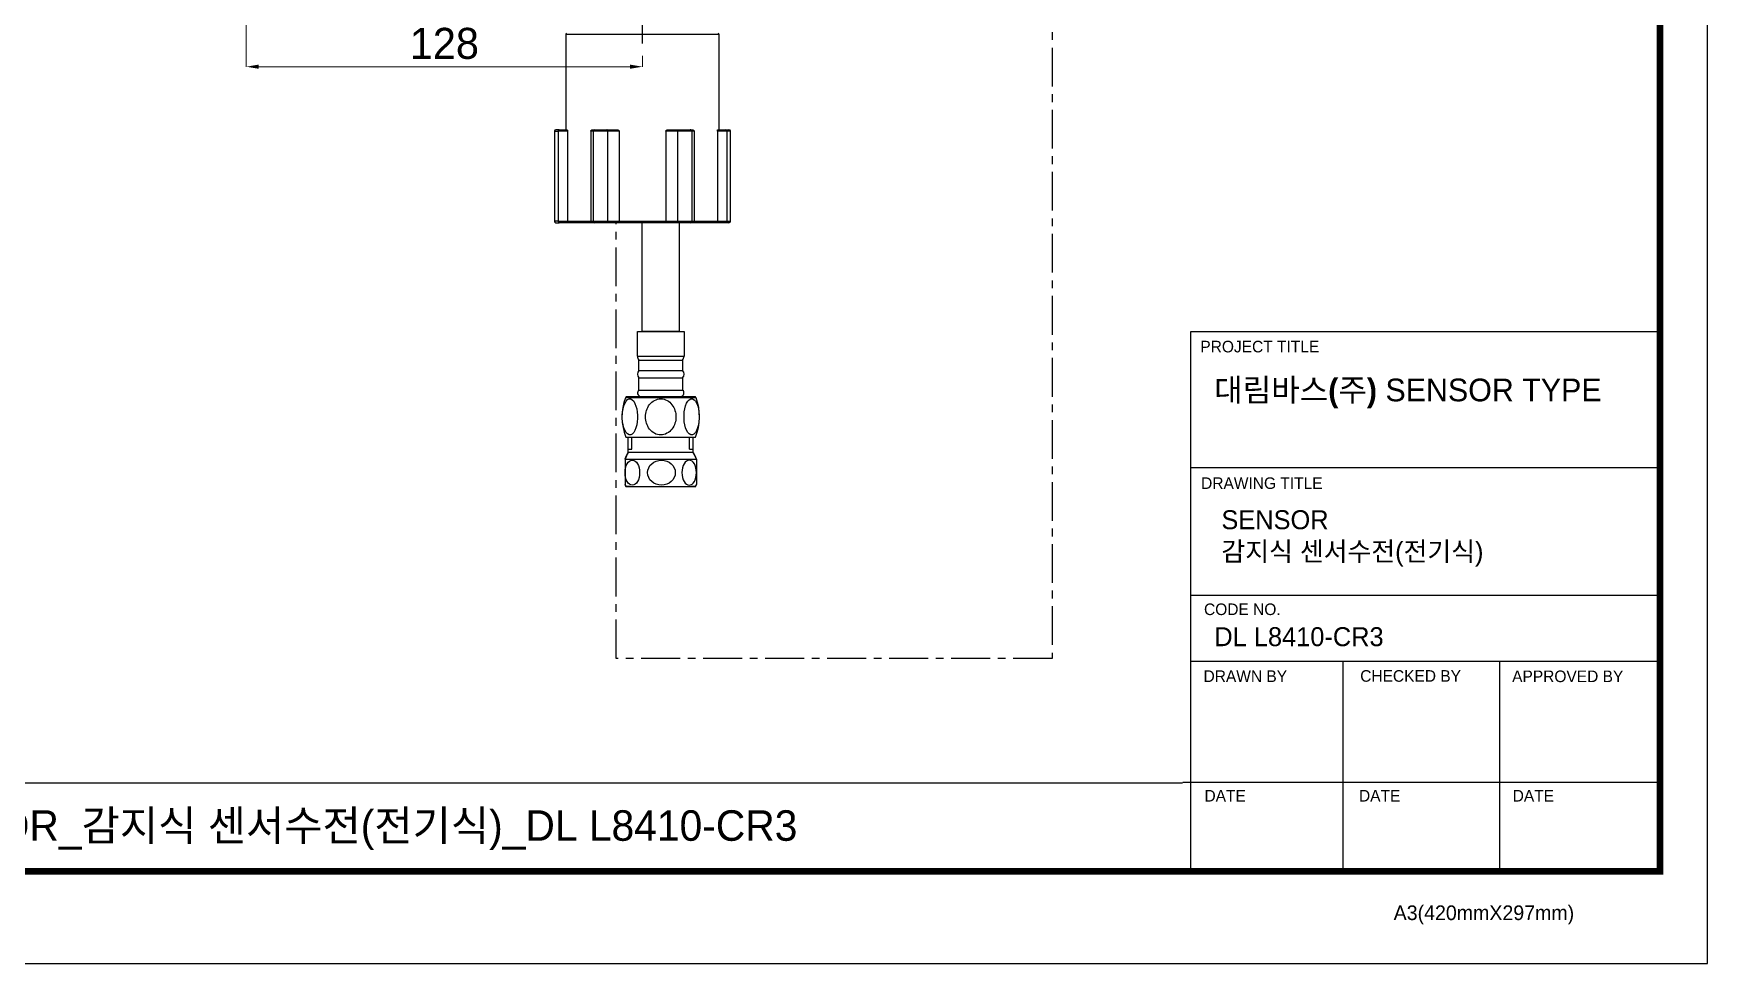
# Model space of a CAD drawing. Extents: x 0 to 948, y 0 to 695.
# Drawn here: x 408 to 948, y 0 to 300 of the extents above; entities that cross this region are included whole.
import ezdxf

# ---------------------------------------------------------------- set-up
doc = ezdxf.new("R2010")
doc.units = 0
doc.header["$LTSCALE"] = 10
doc.header["$MEASUREMENT"] = 0
doc.header["$PDMODE"] = 3
doc.header["$PDSIZE"] = -10
doc.linetypes.add('CENTER', pattern=[2, 1.25, -0.25, 0.25, -0.25])
doc.layers.get('0').update_dxf_attribs({"linetype": 'CONTINUOUS'})
doc.layers.get('DEFPOINTS').update_dxf_attribs({"linetype": 'CONTINUOUS'})
for name, color, linetype in [('1', 7, 'CONTINUOUS'), ('DEF_LAYER_ASSEM_MEMBER', 7, 'CONTINUOUS'), ('DEF_LAYER_SYMBOL', 7, 'CONTINUOUS'), ('레이어 1', 7, 'CONTINUOUS')]:
    doc.layers.add(name, color=color, linetype=linetype)
doc.styles.add('Daelim Dimension', font='')
doc.styles.get('Daelim Dimension').set_extended_font_data('나눔고딕')
doc.dimstyles.new('DEFAULT', dxfattribs={"dimscale": 2, "dimtxt": 2, "dimasz": 2, "dimexe": 0, "dimexo": 2, "dimgap": 1, "dimtad": 1, "dimdec": 0, "dimzin": 9, "dimdsep": 46, "dimtxsty": 'Daelim Dimension', "dimcen": 0.5, "dimclrd": 5, "dimclre": 5, "dimclrt": 256, "dimadec": 1, "dimazin": 0, "dimtfac": 1, "dimtdec": 0, "dimtix": 1, "dimtmove": 0, "dimatfit": 3, "dimfxl": 1, "dimtolj": 1, "dimtzin": 1, "dimlwd": 9, "dimlwe": 9, "dimarcsym": 0})

# ---------------------------------------------------------------- blocks, each defined once
blk = doc.blocks.new('*D5')
at = {"color": 5, "lineweight": 9, "ltscale": 0.5, "transparency": 16777216}
for p, q in [((476.45, 433.11), (476.45, 289.08)), ((604.25, 292.54), (604.25, 289.08)), ((600.25, 289.08), (480.45, 289.08))]:
    blk.add_line(p, q, dxfattribs=at)
at = {"color": 5, "ltscale": 0.5, "transparency": 16777216}
for points in [[(480.45, 289.75), (480.45, 288.42), (476.45, 289.08)], [(600.25, 289.75), (600.25, 288.42), (604.25, 289.08)]]:
    blk.add_solid(points, dxfattribs=at)
at = {"layer": 'DEFPOINTS', "color": 0, "ltscale": 0.5, "transparency": 16777216}
for p in [(476.45, 437.11), (604.25, 296.54), (476.45, 289.08)]:
    blk.add_point(p, dxfattribs=at)
at = {"color": 7, "ltscale": 0.5, "transparency": 16777216, "insert": (540.35, 296.53), "char_height": 10, "attachment_point": 5, "style": 'Daelim Dimension'}
blk.add_mtext('\\A1;128', dxfattribs=at)

msp = doc.modelspace()

# ---------------------------------------------------------------- linework, layer by layer
at = {"ltscale": 0.5}
for p, q in [((616.16, 203.76), (604.16, 203.76)), ((621.06, 182.71), (599.25, 182.71)), ((598.66, 162.57), (621.66, 162.57)), ((620.66, 164.76), (599.66, 164.76))]:
    msp.add_line(p, q, dxfattribs=at)
at = {"color": 5, "ltscale": 40}
for p, q in [((932.52, 203.59), (781.04, 203.59)), ((932.52, 159.8), (781.04, 159.8)), ((932.52, 159.8), (781.04, 159.8)), ((932.52, 118.61), (781.04, 118.61)), ((932.52, 118.61), (781.04, 118.61)), ((932.52, 97.37), (781.04, 97.37)), ((932.52, 97.37), (781.04, 97.37)), ((830.24, 97.37), (830.24, 29.74)), ((880.74, 97.37), (880.74, 29.74)), ((932.52, 58.3), (778.64, 58.3)), ((932.52, 58.3), (782.22, 58.3)), ((932.52, 29.74), (802.7, 29.74))]:
    msp.add_line(p, q, dxfattribs=at)
at = {"color": 5, "ltscale": 0.5}
msp.add_line((781.04, 203.59), (781.04, 28.82), dxfattribs=at)
at = {"color": 7, "linetype": 'Continuous', "lineweight": -3}
for p, q in [((599.66, 164.76), (599.66, 169.71)), ((620.66, 164.76), (620.66, 169.71)), ((598.66, 162.57), (598.66, 154.42)), ((621.66, 162.57), (621.66, 154.42)), ((600.31, 153.76), (598.91, 153.76)), ((621.41, 153.76), (620.01, 153.76))]:
    msp.add_line(p, q, dxfattribs=at)
at = {"color": 5}
msp.add_line((15.24, 58.19), (778.46, 58.19), dxfattribs=at)
at = {"ltscale": 0.5}
msp.add_lwpolyline([(0, 0), (947.86, 0), (947.86, 694.51), (0, 694.51)], close=True, dxfattribs=at)
at = {"color": 5, "linetype": 'ByBlock', "lineweight": 200, "const_width": 2.18}
msp.add_lwpolyline([(15.24, 29.74), (932.52, 29.74), (932.52, 678.39), (15.24, 678.39)], close=True, dxfattribs=at)
at = {"ltscale": 0.5}
msp.add_ellipse((600.98, 158.22), major_axis=(0, 4.05), ratio=0.581077, dxfattribs=at)
at = {"ltscale": 0.5, "extrusion": (0, 0, -1)}
msp.add_ellipse((610.39, 158.22), major_axis=(4.47, 0), ratio=0.906483, start_param=-1.570796, end_param=4.712389, dxfattribs=at)
msp.add_ellipse((619.33, 158.22), major_axis=(0, 4.05), ratio=0.581077, dxfattribs=at)
at = {"color": 7, "linetype": 'Continuous', "lineweight": -3}
for points, start_tangent, end_tangent in [([(598.66, 162.57), (598.68, 162.64), (598.71, 162.71), (598.73, 162.78), (598.76, 162.85), (598.78, 162.92), (598.81, 162.99), (598.84, 163.06), (598.87, 163.13), (598.9, 163.2), (598.92, 163.27), (598.95, 163.34), (598.98, 163.41), (599.01, 163.48), (599.04, 163.55), (599.07, 163.62), (599.1, 163.69), (599.14, 163.75), (599.17, 163.82), (599.2, 163.89), (599.23, 163.96), (599.27, 164.03), (599.3, 164.09), (599.33, 164.16), (599.37, 164.23), (599.4, 164.3), (599.44, 164.36), (599.47, 164.43), (599.51, 164.49), (599.55, 164.56), (599.58, 164.63), (599.62, 164.69), (599.66, 164.76)], (0.325861, 0.945418), (0.501051, 0.865418)), ([(621.66, 162.57), (621.63, 162.64), (621.61, 162.71), (621.58, 162.78), (621.56, 162.85), (621.53, 162.92), (621.5, 162.99), (621.47, 163.06), (621.45, 163.13), (621.42, 163.2), (621.39, 163.27), (621.36, 163.34), (621.33, 163.41), (621.3, 163.48), (621.27, 163.55), (621.24, 163.62), (621.21, 163.69), (621.18, 163.75), (621.15, 163.82), (621.11, 163.89), (621.08, 163.96), (621.05, 164.03), (621.01, 164.09), (620.98, 164.16), (620.95, 164.23), (620.91, 164.3), (620.88, 164.36), (620.84, 164.43), (620.8, 164.49), (620.77, 164.56), (620.73, 164.63), (620.69, 164.69), (620.66, 164.76)], (-0.325861, 0.945418), (-0.501051, 0.865418)), ([(598.91, 153.76), (598.87, 153.84), (598.84, 153.92), (598.81, 154), (598.78, 154.09), (598.75, 154.17), (598.72, 154.25), (598.69, 154.34), (598.66, 154.42)], (-0.378949, 0.925418), (-0.325861, 0.945418)), ([(621.41, 153.76), (621.44, 153.84), (621.47, 153.92), (621.51, 154), (621.54, 154.09), (621.57, 154.17), (621.6, 154.25), (621.63, 154.34), (621.66, 154.42)], (0.378949, 0.925418), (0.325861, 0.945418))]:
    msp.add_spline(points, degree=3, dxfattribs=dict(at, start_tangent=start_tangent, end_tangent=end_tangent))
at = {"layer": '1', "color": 7, "linetype": 'Continuous'}
for p, q in [((602.66, 195.76), (602.66, 203.76)), ((602.66, 203.76), (610.16, 203.76)), ((610.16, 203.76), (617.66, 203.76)), ((617.66, 203.76), (617.66, 195.76)), ((602.66, 195.76), (610.16, 195.76)), ((603.09, 191.18), (603.09, 194.52)), ((603.09, 194.52), (610.16, 194.52)), ((610.16, 195.76), (617.66, 195.76)), ((610.16, 194.52), (617.22, 194.52)), ((617.22, 194.52), (617.22, 191.18)), ((603.09, 191.18), (610.16, 191.18)), ((610.16, 191.18), (617.22, 191.18)), ((603.09, 184.83), (603.09, 188.8)), ((603.09, 188.8), (610.16, 188.8)), ((603.09, 184.83), (610.16, 184.83)), ((610.16, 188.8), (617.22, 188.8)), ((610.16, 184.83), (617.22, 184.83)), ((617.22, 188.8), (617.22, 184.83)), ((610.16, 182.39), (598.78, 182.39)), ((603.66, 182.76), (610.16, 182.76)), ((610.16, 182.76), (616.66, 182.76)), ((621.53, 182.39), (610.16, 182.39)), ((598.91, 169.71), (621.41, 169.71))]:
    msp.add_line(p, q, dxfattribs=at)
for centre, radius, start, end in [((604.66, 195.76), 2, 180, 218.4508), ((615.66, 195.76), 2, 321.5492, 0), ((604.51, 189.99), 1.85, 139.994, 220.006), ((615.81, 189.99), 1.85, 319.994, 40.006), ((603.83, 183.92), 1.17, 129.093, 261.5151), ((616.48, 183.92), 1.17, 278.4849, 50.907), ((615.18, 176.21), 17.53, 159.3657, 201.7699), ((599.25, 182.21), 0.5, 90, 159.3657), ((621.06, 182.21), 0.5, 20.6343, 90), ((605.13, 176.21), 17.53, 338.2301, 20.6343)]:
    msp.add_arc(centre, radius, start, end, dxfattribs=at)
for points in [[(602.4, 173.64), (602.67, 174.95), (602.72, 176.4), (602.4, 179.14), (602.02, 180.41), (600.86, 182.05), (600.09, 182.27), (598.78, 181.24), (598.27, 180.09), (597.73, 177.5), (597.68, 176.02), (598, 173.29), (598.38, 172), (599.53, 170.38), (600.31, 170.15), (601.62, 171.19), (602.12, 172.34), (602.4, 173.64)], [(610.16, 170.37), (611.58, 170.37), (612.9, 171.16), (614.62, 173.38), (615.05, 174.8), (615.06, 177.61), (614.62, 179.02), (612.93, 181.24), (611.59, 182.04), (608.77, 182.05), (607.42, 181.27), (605.69, 179.04), (605.26, 177.62), (605.26, 174.81), (605.69, 173.39), (607.41, 171.16), (608.73, 170.37), (610.16, 170.37)], [(617.92, 173.64), (618.19, 172.34), (618.69, 171.21), (619.99, 170.16), (620.76, 170.36), (621.92, 171.97), (622.31, 173.26), (622.64, 175.99), (622.58, 177.47), (622.05, 180.05), (621.55, 181.2), (620.26, 182.26), (619.47, 182.06), (618.31, 180.45), (617.92, 179.17), (617.59, 176.41), (617.65, 174.95), (617.92, 173.64)]]:
    msp.add_open_spline(points, degree=3, knots=[0, 0, 0, 0, 0.125, 0.125, 0.25, 0.25, 0.375, 0.375, 0.5, 0.5, 0.625, 0.625, 0.75, 0.75, 0.875, 0.875, 1, 1, 1, 1], dxfattribs=at)
at = {"layer": 'DEF_LAYER_ASSEM_MEMBER', "color": 7, "linetype": 'Continuous', "lineweight": -3}
for p, q in [((604.16, 203.76), (604.16, 238.78)), ((616.16, 203.76), (616.16, 239.28)), ((599.66, 164.76), (599.66, 169.71)), ((620.66, 164.76), (620.66, 169.71)), ((598.66, 162.57), (598.66, 154.42)), ((599.66, 165.76), (600.86, 165.76)), ((619.46, 165.76), (620.66, 165.76)), ((621.66, 162.57), (621.66, 154.42)), ((598.91, 153.76), (621.41, 153.76)), ((621.41, 153.76), (621.66, 154.42))]:
    msp.add_line(p, q, dxfattribs=at)
at = {"layer": 'DEF_LAYER_ASSEM_MEMBER', "color": 2, "linetype": 'Continuous', "lineweight": -3}
for p, q in [((600.86, 165.76), (600.86, 169.71)), ((619.46, 165.76), (619.46, 169.71))]:
    msp.add_line(p, q, dxfattribs=at)
at = {"layer": 'DEF_LAYER_ASSEM_MEMBER', "color": 7, "linetype": 'Continuous', "lineweight": -3}
for centre, start, end in [((610.47, 158.49), 149.9304, 160.9822), ((609.84, 158.49), 19.0178, 30.0696), ((610.47, 158.49), 199.0178, 202.2686), ((609.84, 158.49), 337.7314, 340.9822)]:
    msp.add_arc(centre, 12.5, start, end, dxfattribs=at)
at = {"layer": 'DEF_LAYER_SYMBOL', "color": 1, "linetype": 'CENTER', "lineweight": -3}
for p, q in [((604.25, 296.54), (604.25, 357.44)), ((736.39, 335.19), (736.39, 98.35)), ((595.8, 98.35), (595.8, 238.78)), ((736.39, 98.35), (595.8, 98.35))]:
    msp.add_line(p, q, dxfattribs=at)
at = {"layer": '레이어 1', "lineweight": -3}
for p, q in [((579.5, 299.48), (579.5, 268.78)), ((629, 299.48), (579.5, 299.48)), ((629, 268.78), (629, 299.48)), ((575.84, 268.28), (575.84, 239.28)), ((575.84, 268.28), (577.05, 268.28)), ((577.38, 268.78), (576.34, 268.78)), ((577.05, 268.28), (577.05, 239.28)), ((580.07, 268.28), (577.05, 268.28)), ((577.38, 268.78), (579.91, 268.78)), ((580.07, 268.28), (580.07, 239.28)), ((588.36, 268.28), (587.61, 268.28)), ((587.61, 268.28), (587.61, 239.28)), ((588.23, 268.78), (588.85, 268.78)), ((588.36, 268.28), (588.36, 239.28)), ((592.95, 268.28), (588.36, 268.28)), ((588.85, 268.78), (592.79, 268.78)), ((592.79, 268.78), (595.94, 268.78)), ((596.71, 268.28), (592.95, 268.28)), ((592.95, 268.28), (592.95, 239.28)), ((596.71, 268.28), (596.71, 239.28)), ((611.8, 268.28), (611.8, 239.28)), ((615.56, 268.28), (611.8, 268.28)), ((612.57, 268.78), (615.72, 268.78)), ((615.56, 268.28), (615.56, 239.28)), ((620.15, 268.28), (615.56, 268.28)), ((615.72, 268.78), (619.66, 268.78)), ((619.66, 268.78), (620.28, 268.78)), ((620.89, 268.28), (620.15, 268.28)), ((620.15, 268.28), (620.15, 239.28)), ((620.89, 268.28), (620.89, 239.28)), ((631.46, 268.28), (628.44, 268.28)), ((628.44, 268.28), (628.44, 239.28)), ((628.6, 268.78), (631.13, 268.78)), ((631.13, 268.78), (632.17, 268.78)), ((632.67, 268.28), (631.46, 268.28)), ((631.46, 268.28), (631.46, 239.28)), ((632.67, 239.28), (632.67, 268.28)), ((577.05, 239.28), (575.84, 239.28)), ((576.34, 238.78), (577.38, 238.78)), ((577.05, 239.28), (580.07, 239.28)), ((580.52, 238.78), (577.38, 238.78)), ((580.07, 239.28), (587.61, 239.28)), ((588.07, 238.78), (580.52, 238.78)), ((587.61, 239.28), (588.36, 239.28)), ((588.85, 238.78), (588.07, 238.78)), ((588.36, 239.28), (592.95, 239.28)), ((592.79, 238.78), (588.85, 238.78)), ((596.7, 238.78), (592.79, 238.78)), ((592.95, 239.28), (596.71, 239.28)), ((611.81, 238.78), (596.7, 238.78)), ((596.71, 239.28), (611.8, 239.28)), ((611.8, 239.28), (615.56, 239.28)), ((615.72, 238.78), (611.81, 238.78)), ((615.56, 239.28), (620.15, 239.28)), ((619.66, 238.78), (615.72, 238.78)), ((620.44, 238.78), (619.66, 238.78)), ((620.15, 239.28), (620.89, 239.28)), ((627.99, 238.78), (620.44, 238.78)), ((620.89, 239.28), (628.44, 239.28)), ((631.13, 238.78), (627.99, 238.78)), ((628.44, 239.28), (631.46, 239.28)), ((632.17, 238.78), (631.13, 238.78)), ((631.46, 239.28), (632.67, 239.28))]:
    msp.add_line(p, q, dxfattribs=at)
for centre, radius, start, end in [((579.8, 299.48), 0.3, 90, 180), ((628.7, 299.48), 0.3, 0, 90), ((576.34, 268.28), 0.5, 90, 180), ((632.17, 268.28), 0.5, 0, 90), ((576.34, 239.28), 0.5, 180, 270), ((632.17, 239.28), 0.5, 270, 0)]:
    msp.add_arc(centre, radius, start, end, dxfattribs=at)
for centre, major_axis, ratio, start_param, end_param in [((577.38, 268.28), (0, -0.5), 0.652821, 3.141593, 4.712389), ((588.85, 268.28), (0, -0.5), 0.982435, 3.141593, 4.712389), ((592.79, 268.28), (0, -0.5), 0.329614, 1.570796, 3.141593), ((615.72, 268.28), (0, -0.5), 0.329614, 3.141593, 4.712389), ((619.66, 268.28), (0, -0.5), 0.982435, 1.570796, 3.141593), ((631.13, 268.28), (0, 0.5), 0.652821, 4.712389, 6.283185), ((577.38, 239.28), (0, -0.5), 0.652821, 4.712389, 6.283185), ((588.85, 239.28), (0, -0.5), 0.982435, 4.712389, 6.283185), ((592.79, 239.28), (0, -0.5), 0.329614, 0, 1.570796), ((615.72, 239.28), (0, 0.5), 0.329614, 1.570796, 3.141593), ((619.66, 239.28), (0, 0.5), 0.982435, 3.141593, 4.712389), ((631.13, 239.28), (0, 0.5), 0.652821, 3.141593, 4.712389)]:
    msp.add_ellipse(centre, major_axis=major_axis, ratio=ratio, start_param=start_param, end_param=end_param, dxfattribs=at)
for points, knots in [([(579.91, 268.78), (579.92, 268.78), (579.92, 268.78), (579.94, 268.77), (579.95, 268.76), (579.96, 268.75), (579.97, 268.73), (579.98, 268.71), (579.99, 268.71), (580, 268.69), (580, 268.68), (580.01, 268.65), (580.02, 268.63), (580.03, 268.58), (580.04, 268.55), (580.05, 268.51), (580.05, 268.5), (580.05, 268.48), (580.05, 268.48), (580.06, 268.45), (580.06, 268.43), (580.06, 268.39), (580.07, 268.37), (580.07, 268.32), (580.07, 268.3), (580.07, 268.28)], [0, 0, 0, 0, 0.125, 0.125, 0.25, 0.25, 0.375, 0.375, 0.4375, 0.4375, 0.5, 0.5, 0.625, 0.625, 0.75, 0.75, 0.78125, 0.78125, 0.8125, 0.8125, 0.875, 0.875, 0.9375, 0.9375, 1, 1, 1, 1]), ([(587.61, 268.28), (587.61, 268.3), (587.62, 268.32), (587.62, 268.36), (587.62, 268.37), (587.63, 268.39), (587.63, 268.4), (587.64, 268.43), (587.65, 268.45), (587.66, 268.47), (587.67, 268.48), (587.68, 268.5), (587.68, 268.51), (587.71, 268.55), (587.73, 268.58), (587.77, 268.62), (587.79, 268.63), (587.82, 268.65), (587.83, 268.66), (587.87, 268.69), (587.9, 268.71), (587.95, 268.73), (587.97, 268.73), (588, 268.74), (588.01, 268.75), (588.06, 268.76), (588.09, 268.77), (588.16, 268.78), (588.19, 268.78), (588.23, 268.78)], [0, 0, 0, 0, 0.0625, 0.0625, 0.09375, 0.09375, 0.125, 0.125, 0.1875, 0.1875, 0.21875, 0.21875, 0.25, 0.25, 0.375, 0.375, 0.4375, 0.4375, 0.5, 0.5, 0.625, 0.625, 0.6875, 0.6875, 0.75, 0.75, 0.875, 0.875, 1, 1, 1, 1]), ([(595.94, 268.78), (595.98, 268.78), (596.02, 268.78), (596.1, 268.77), (596.14, 268.76), (596.22, 268.75), (596.26, 268.73), (596.32, 268.71), (596.34, 268.71), (596.38, 268.69), (596.4, 268.68), (596.45, 268.65), (596.49, 268.63), (596.56, 268.58), (596.59, 268.55), (596.62, 268.51), (596.63, 268.5), (596.64, 268.48), (596.65, 268.48), (596.66, 268.45), (596.67, 268.43), (596.69, 268.39), (596.7, 268.37), (596.71, 268.32), (596.71, 268.3), (596.71, 268.28)], [0, 0, 0, 0, 0.125, 0.125, 0.25, 0.25, 0.375, 0.375, 0.4375, 0.4375, 0.5, 0.5, 0.625, 0.625, 0.75, 0.75, 0.78125, 0.78125, 0.8125, 0.8125, 0.875, 0.875, 0.9375, 0.9375, 1, 1, 1, 1]), ([(611.8, 268.28), (611.8, 268.3), (611.8, 268.32), (611.81, 268.36), (611.81, 268.37), (611.82, 268.39), (611.82, 268.4), (611.84, 268.43), (611.85, 268.45), (611.86, 268.47), (611.87, 268.48), (611.88, 268.5), (611.89, 268.51), (611.92, 268.55), (611.95, 268.58), (612, 268.62), (612.02, 268.63), (612.06, 268.65), (612.08, 268.66), (612.13, 268.69), (612.17, 268.71), (612.23, 268.73), (612.25, 268.73), (612.29, 268.74), (612.31, 268.75), (612.37, 268.76), (612.41, 268.77), (612.49, 268.78), (612.53, 268.78), (612.57, 268.78)], [0, 0, 0, 0, 0.0625, 0.0625, 0.09375, 0.09375, 0.125, 0.125, 0.1875, 0.1875, 0.21875, 0.21875, 0.25, 0.25, 0.375, 0.375, 0.4375, 0.4375, 0.5, 0.5, 0.625, 0.625, 0.6875, 0.6875, 0.75, 0.75, 0.875, 0.875, 1, 1, 1, 1]), ([(620.28, 268.78), (620.32, 268.78), (620.35, 268.78), (620.42, 268.77), (620.45, 268.76), (620.51, 268.75), (620.54, 268.73), (620.59, 268.71), (620.61, 268.71), (620.64, 268.69), (620.65, 268.68), (620.69, 268.65), (620.72, 268.63), (620.78, 268.58), (620.8, 268.55), (620.83, 268.51), (620.83, 268.5), (620.84, 268.48), (620.85, 268.48), (620.86, 268.45), (620.87, 268.43), (620.88, 268.39), (620.89, 268.37), (620.89, 268.32), (620.89, 268.3), (620.89, 268.28)], [0, 0, 0, 0, 0.125, 0.125, 0.25, 0.25, 0.375, 0.375, 0.4375, 0.4375, 0.5, 0.5, 0.625, 0.625, 0.75, 0.75, 0.78125, 0.78125, 0.8125, 0.8125, 0.875, 0.875, 0.9375, 0.9375, 1, 1, 1, 1]), ([(628.44, 268.28), (628.44, 268.3), (628.44, 268.32), (628.44, 268.36), (628.44, 268.37), (628.45, 268.39), (628.45, 268.4), (628.45, 268.43), (628.45, 268.45), (628.46, 268.47), (628.46, 268.48), (628.46, 268.5), (628.46, 268.51), (628.47, 268.55), (628.48, 268.58), (628.49, 268.62), (628.49, 268.63), (628.5, 268.65), (628.5, 268.66), (628.51, 268.69), (628.52, 268.71), (628.53, 268.73), (628.54, 268.73), (628.55, 268.74), (628.55, 268.75), (628.56, 268.76), (628.57, 268.77), (628.59, 268.78), (628.59, 268.78), (628.6, 268.78)], [0, 0, 0, 0, 0.0625, 0.0625, 0.09375, 0.09375, 0.125, 0.125, 0.1875, 0.1875, 0.21875, 0.21875, 0.25, 0.25, 0.375, 0.375, 0.4375, 0.4375, 0.5, 0.5, 0.625, 0.625, 0.6875, 0.6875, 0.75, 0.75, 0.875, 0.875, 1, 1, 1, 1]), ([(580.52, 238.78), (580.51, 238.78), (580.51, 238.78), (580.49, 238.78), (580.49, 238.78), (580.46, 238.79), (580.45, 238.79), (580.41, 238.8), (580.38, 238.81), (580.34, 238.82), (580.33, 238.83), (580.3, 238.85), (580.29, 238.85), (580.25, 238.88), (580.23, 238.9), (580.19, 238.93), (580.18, 238.95), (580.17, 238.97), (580.15, 239), (580.13, 239.03), (580.12, 239.06), (580.11, 239.07), (580.11, 239.08), (580.09, 239.12), (580.08, 239.15), (580.07, 239.2), (580.07, 239.21), (580.07, 239.25), (580.07, 239.26), (580.07, 239.28)], [0, 0, 0, 0, 0.03125, 0.03125, 0.0625, 0.0625, 0.125, 0.125, 0.25, 0.25, 0.3125, 0.3125, 0.375, 0.375, 0.5, 0.5, 0.5625, 0.5625, 0.625, 0.6875, 0.71875, 0.71875, 0.75, 0.75, 0.875, 0.875, 0.9375, 0.9375, 1, 1, 1, 1]), ([(588.07, 238.78), (588.07, 238.78), (588.06, 238.78), (588.05, 238.78), (588.04, 238.78), (588.02, 238.79), (588, 238.79), (587.97, 238.79), (587.96, 238.8), (587.93, 238.81), (587.92, 238.81), (587.88, 238.83), (587.85, 238.84), (587.81, 238.87), (587.8, 238.88), (587.78, 238.9), (587.75, 238.92), (587.73, 238.95), (587.71, 238.97), (587.7, 238.98), (587.68, 239.03), (587.66, 239.05), (587.65, 239.09), (587.65, 239.1), (587.64, 239.12), (587.64, 239.12), (587.63, 239.15), (587.63, 239.16), (587.62, 239.21), (587.61, 239.25), (587.61, 239.28)], [0, 0, 0, 0, 0.03125, 0.03125, 0.0625, 0.0625, 0.125, 0.125, 0.1875, 0.1875, 0.25, 0.25, 0.375, 0.375, 0.4375, 0.4375, 0.5, 0.5625, 0.5625, 0.625, 0.625, 0.75, 0.75, 0.78125, 0.78125, 0.8125, 0.8125, 0.875, 0.875, 1, 1, 1, 1]), ([(596.71, 239.28), (596.71, 239.25), (596.71, 239.21), (596.71, 239.16), (596.71, 239.15), (596.71, 239.12), (596.71, 239.12), (596.71, 239.1), (596.71, 239.09), (596.71, 239.05), (596.71, 239.03), (596.71, 238.98), (596.71, 238.97), (596.71, 238.95), (596.71, 238.92), (596.71, 238.9), (596.71, 238.88), (596.71, 238.87), (596.7, 238.84), (596.7, 238.83), (596.7, 238.81), (596.7, 238.81), (596.7, 238.8), (596.7, 238.79), (596.7, 238.79), (596.7, 238.79), (596.7, 238.78), (596.7, 238.78), (596.7, 238.78), (596.7, 238.78), (596.7, 238.78)], [0, 0, 0, 0, 0.125, 0.125, 0.1875, 0.1875, 0.21875, 0.21875, 0.25, 0.25, 0.375, 0.375, 0.4375, 0.4375, 0.5, 0.5625, 0.5625, 0.625, 0.625, 0.75, 0.75, 0.8125, 0.8125, 0.875, 0.875, 0.9375, 0.9375, 0.96875, 0.96875, 1, 1, 1, 1]), ([(611.8, 239.28), (611.8, 239.25), (611.8, 239.21), (611.8, 239.16), (611.8, 239.15), (611.8, 239.12), (611.8, 239.12), (611.8, 239.1), (611.8, 239.09), (611.8, 239.05), (611.8, 239.03), (611.8, 238.98), (611.8, 238.97), (611.8, 238.95), (611.8, 238.92), (611.8, 238.9), (611.8, 238.88), (611.8, 238.87), (611.8, 238.84), (611.81, 238.83), (611.81, 238.81), (611.81, 238.81), (611.81, 238.8), (611.81, 238.79), (611.81, 238.79), (611.81, 238.79), (611.81, 238.78), (611.81, 238.78), (611.81, 238.78), (611.81, 238.78), (611.81, 238.78)], [0, 0, 0, 0, 0.125, 0.125, 0.1875, 0.1875, 0.21875, 0.21875, 0.25, 0.25, 0.375, 0.375, 0.4375, 0.4375, 0.5, 0.5625, 0.5625, 0.625, 0.625, 0.75, 0.75, 0.8125, 0.8125, 0.875, 0.875, 0.9375, 0.9375, 0.96875, 0.96875, 1, 1, 1, 1]), ([(620.89, 239.28), (620.89, 239.25), (620.89, 239.21), (620.88, 239.16), (620.88, 239.15), (620.87, 239.12), (620.87, 239.12), (620.86, 239.1), (620.86, 239.09), (620.85, 239.05), (620.83, 239.03), (620.81, 238.98), (620.8, 238.97), (620.78, 238.95), (620.76, 238.92), (620.73, 238.9), (620.71, 238.88), (620.7, 238.87), (620.66, 238.84), (620.63, 238.83), (620.59, 238.81), (620.58, 238.81), (620.55, 238.8), (620.54, 238.79), (620.51, 238.79), (620.49, 238.79), (620.47, 238.78), (620.46, 238.78), (620.45, 238.78), (620.44, 238.78), (620.44, 238.78)], [0, 0, 0, 0, 0.125, 0.125, 0.1875, 0.1875, 0.21875, 0.21875, 0.25, 0.25, 0.375, 0.375, 0.4375, 0.4375, 0.5, 0.5625, 0.5625, 0.625, 0.625, 0.75, 0.75, 0.8125, 0.8125, 0.875, 0.875, 0.9375, 0.9375, 0.96875, 0.96875, 1, 1, 1, 1]), ([(628.44, 239.28), (628.44, 239.25), (628.44, 239.21), (628.43, 239.16), (628.43, 239.15), (628.42, 239.12), (628.42, 239.12), (628.41, 239.1), (628.41, 239.09), (628.39, 239.05), (628.38, 239.03), (628.35, 238.98), (628.34, 238.97), (628.33, 238.95), (628.31, 238.92), (628.28, 238.9), (628.26, 238.88), (628.25, 238.87), (628.21, 238.84), (628.19, 238.83), (628.14, 238.81), (628.13, 238.81), (628.1, 238.8), (628.09, 238.79), (628.06, 238.79), (628.05, 238.79), (628.02, 238.78), (628.02, 238.78), (628, 238.78), (628, 238.78), (627.99, 238.78)], [0, 0, 0, 0, 0.125, 0.125, 0.1875, 0.1875, 0.21875, 0.21875, 0.25, 0.25, 0.375, 0.375, 0.4375, 0.4375, 0.5, 0.5625, 0.5625, 0.625, 0.625, 0.75, 0.75, 0.8125, 0.8125, 0.875, 0.875, 0.9375, 0.9375, 0.96875, 0.96875, 1, 1, 1, 1])]:
    msp.add_open_spline(points, degree=3, knots=knots, dxfattribs=at)

# ---------------------------------------------------------------- texts
at = {"color": 5, "ltscale": 40, "style": 'Daelim Dimension'}
for s, height, p in [('PROJECT TITLE', 3.7405, (784.24, 196.99)), ('DRAWING TITLE', 3.7405, (784.48, 152.97)), ('CODE NO.', 3.74, (785.42, 112.31)), ('DRAWN BY', 3.74, (785.27, 90.75)), ('CHECKED BY', 3.74, (835.81, 90.82)), ('APPROVED BY', 3.7405, (884.83, 90.7)), ('DATE', 3.74, (785.57, 52.2)), ('DATE', 3.74, (835.41, 52.2)), ('DATE', 3.74, (885, 52.2)), ('A3(420mmX297mm)', 4.7209, (846.6, 13.99))]:
    msp.add_text(s, height=height, dxfattribs=at).set_placement(p)
at = {"attachment_point": 1, "style": 'Daelim Dimension'}
for s, insert, char_height, width in [('{\\fPretendard Variable SemiBold|b0|i0|c129|p2;\\C7;대림바스(주)} SENSOR TYPE', (788.69, 188.54), 7.3324, 127.9332), (' SENSOR\\P 감지식 센서수전(전기식)', (788.76, 146.11), 6.1212, 119.1696), ('DL L8410-CR3', (788.76, 108.41), 6.1212, 103.0136)]:
    msp.add_mtext(s, dxfattribs=dict(at, insert=insert, char_height=char_height, width=width))
at = {"color": 2, "insert": (185.41, 49.39), "char_height": 9.8376, "width": 548.0456, "attachment_point": 1, "style": 'Daelim Dimension'}
msp.add_mtext('{\\fPretendard Variable SemiBold|b0|i0|c129|p2;대림바스(주)} SENSOR TYPE_SENSOR_감지식 센서수전(전기식)_DL L8410-CR3', dxfattribs=at)

# ---------------------------------------------------------------- dimensions: what is measured, and where the dimension line sits
at = {"color": 5, "ltscale": 0.5}
dim = msp.add_linear_dim(base=(476.45, 289.08), p1=(604.25, 296.54), p2=(476.45, 437.11), text='128', dimstyle='DEFAULT', override={"dimtxt": 5, "dimclrd": 5, "dimclre": 5, "dimclrt": 7}, dxfattribs=at)
dim.commit()
dim.dimension.update_dxf_attribs({"geometry": '*D5', "text_midpoint": (540.35, 296.53)})

doc.saveas('drawing.dxf')
